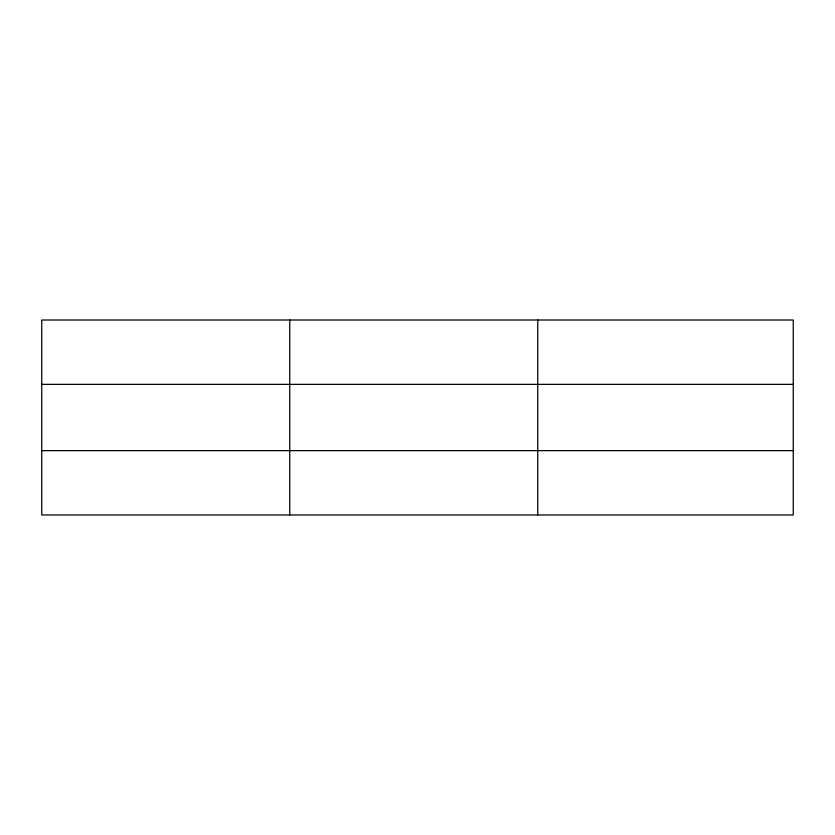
<?xml version="1.0" encoding="UTF-8"?>
<svg xmlns="http://www.w3.org/2000/svg" width="835" height="835" viewBox="0 0 835 835"><rect width="100%" height="100%" fill="white"/><g stroke="black" fill="none" stroke-linecap="round" stroke-linejoin="round"><path stroke-width="1.25" d="M289.745 320.014L289.745 514.986M537.74 320.014L537.74 514.986M793.25 450.639L793.25 514.986L41.75 514.986L41.75 320.014L793.25 320.014L793.25 450.639L41.75 450.639M41.75 384.361L793.25 384.361"/></g></svg>
